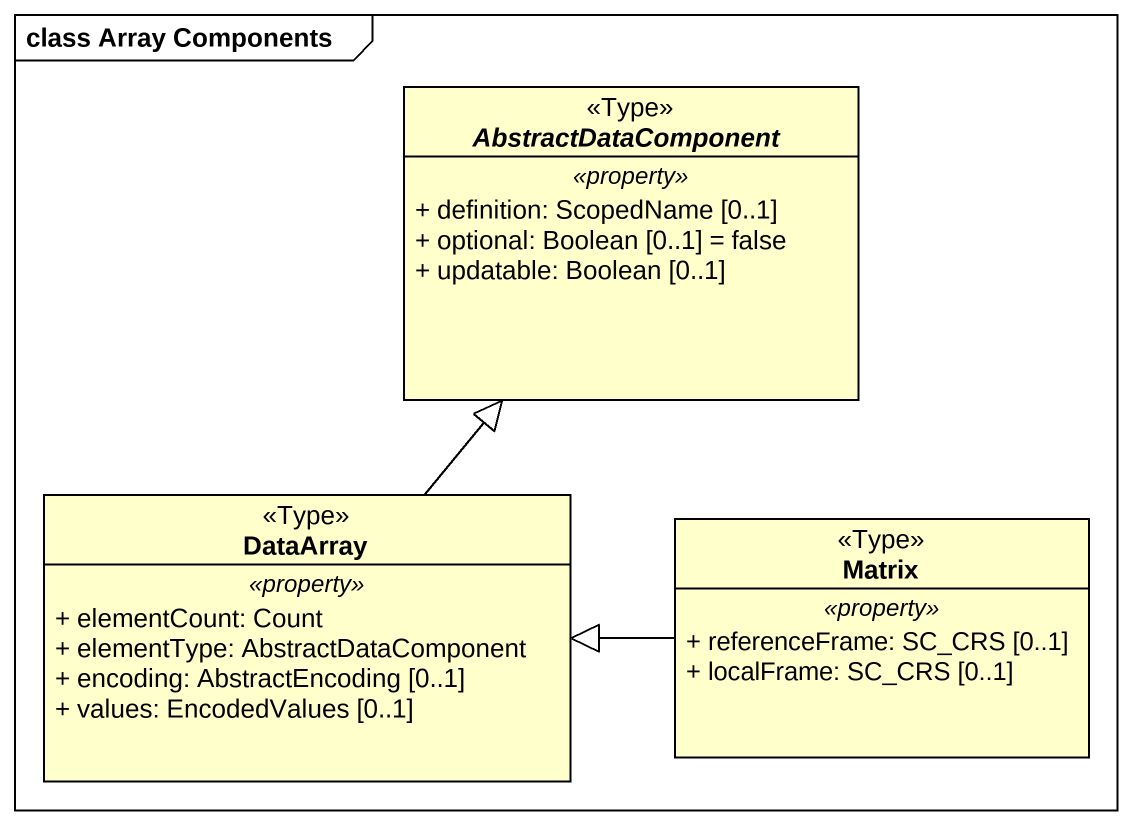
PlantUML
@startuml
mainframe class Array Components
hide circle
hide empty members
skinparam classAttributeIconSize 0
abstract class AbstractDataComponent <<Type>> {
  .. <<property>> ..
  + definition: ScopedName [0..1]
  + optional: Boolean [0..1] = false
  + updatable: Boolean [0..1]
}
class DataArray <<Type>> {
  .. <<property>> ..
  + elementCount: Count
  + elementType: AbstractDataComponent
  + encoding: AbstractEncoding [0..1]
  + values: EncodedValues [0..1]
}
class Matrix <<Type>> {
  .. <<property>> ..
  + referenceFrame: SC_CRS [0..1]
  + localFrame: SC_CRS [0..1]
}
DataArray -up-|> AbstractDataComponent
Matrix -left-|> DataArray
@enduml
